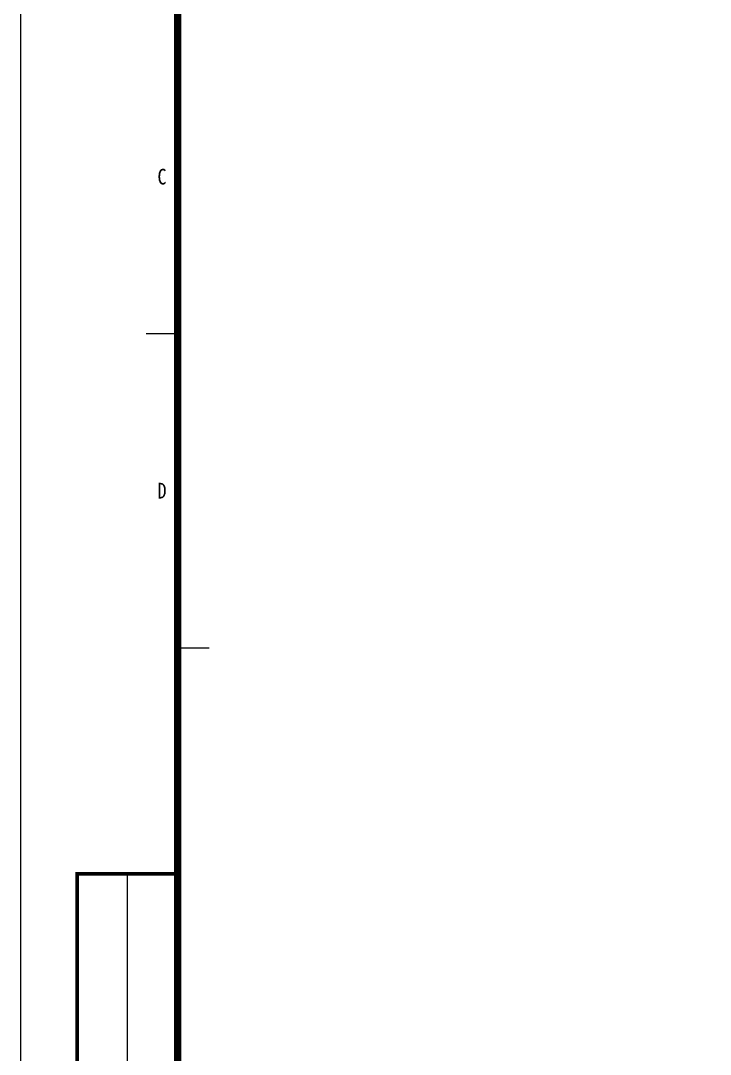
# Model space of a CAD drawing. Extents: x 534658 to 605938, y 505393 to 555793.
# Drawn here: x 534658 to 547834, y 522824 to 542573 of the extents above; entities that cross this region are included whole.
import ezdxf
from ezdxf.enums import TextEntityAlignment as Align

# ---------------------------------------------------------------- set-up
doc = ezdxf.new("R2010")
doc.units = 0
doc.header["$LTSCALE"] = 1000
doc.header["$MEASUREMENT"] = 0
doc.layers.add('PUB_TITLE', color=4, linetype='Continuous')
doc.layers.add('图框', color=7, linetype='Continuous', lineweight=5)
doc.styles.add('TKZ1', font='SIMHEI.TTF', dxfattribs={"width": 0.7})

# ---------------------------------------------------------------- blocks, each defined once
blk = doc.blocks.new('$titleblk$00000206')
at = {"layer": '图框'}
for p, q in [((-594, 0), (-594, 420)), ((-574, 260), (-569, 260)), ((-569, 210), (-564, 210)), ((-585, 174), (-569, 174)), ((-585, 174), (-569, 174)), ((-577, 18), (-577, 174))]:
    blk.add_line(p, q, dxfattribs=at)
at = {"layer": '图框', "const_width": 1.2}
blk.add_lwpolyline([(-10, 410), (-569, 410), (-569, 10), (-10, 10)], close=True, dxfattribs=at)
at = {"layer": '图框', "const_width": 0.6}
blk.add_lwpolyline([(-569, 10), (-585, 10), (-585, 174), (-569, 174)], dxfattribs=at)
at = {"layer": '图框', "style": 'TKZ1', "width": 0.85}
for s, p in [('C', (-571.5, 285)), ('D', (-571.5, 235))]:
    blk.add_text(s, height=2.5, dxfattribs=at).set_placement(p, align=Align.MIDDLE)

msp = doc.modelspace()

# ---------------------------------------------------------------- block references
at = {"layer": 'PUB_TITLE', "xscale": 120, "yscale": 120, "zscale": 120}
msp.add_blockref('$titleblk$00000206', (605938, 505393), dxfattribs=at)

doc.saveas('drawing.dxf')
